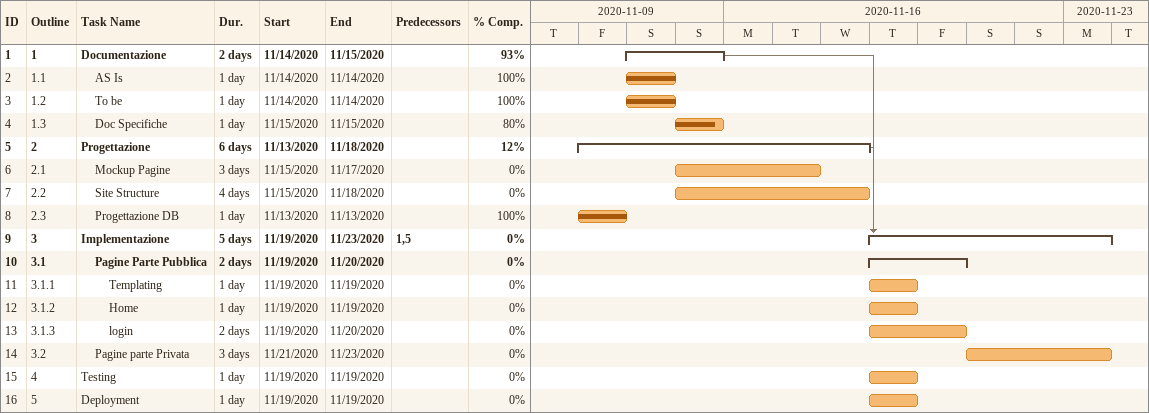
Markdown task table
| ID | WBS | Task | Duration | Start | Finish | Predecessors | % complete |
|---|---|---|---|---|---|---|---|
| 1 | 1 | **Documentazione** | 2d | 2020-11-14 | 2020-11-15 |  | 93 |
| 2 | 1.1 | AS Is | 1d | 2020-11-14 | 2020-11-14 |  | 100 |
| 3 | 1.2 | To be | 1d | 2020-11-14 | 2020-11-14 |  | 100 |
| 4 | 1.3 | Doc Specifiche | 1d | 2020-11-15 | 2020-11-15 |  | 80 |
| 5 | 2 | **Progettazione** | 6d | 2020-11-13 | 2020-11-18 |  | 12 |
| 6 | 2.1 | Mockup Pagine | 3d | 2020-11-15 | 2020-11-17 |  | 0 |
| 7 | 2.2 | Site Structure | 4d | 2020-11-15 | 2020-11-18 |  | 0 |
| 8 | 2.3 | Progettazione DB | 1d | 2020-11-13 | 2020-11-13 |  | 100 |
| 9 | 3 | **Implementazione** | 5d | 2020-11-19 | 2020-11-23 | 1, 5 | 0 |
| 10 | 3.1 | **Pagine Parte Pubblica** | 2d | 2020-11-19 | 2020-11-20 |  | 0 |
| 11 | 3.1.1 | Templating | 1d | 2020-11-19 | 2020-11-19 |  | 0 |
| 12 | 3.1.2 | Home | 1d | 2020-11-19 | 2020-11-19 |  | 0 |
| 13 | 3.1.3 | login | 2d | 2020-11-19 | 2020-11-20 |  | 0 |
| 14 | 3.2 | Pagine parte Privata | 3d | 2020-11-21 | 2020-11-23 |  | 0 |
| 15 | 4 | Testing | 1d | 2020-11-19 | 2020-11-19 |  | 0 |
| 16 | 5 | Deployment | 1d | 2020-11-19 | 2020-11-19 |  | 0 |
